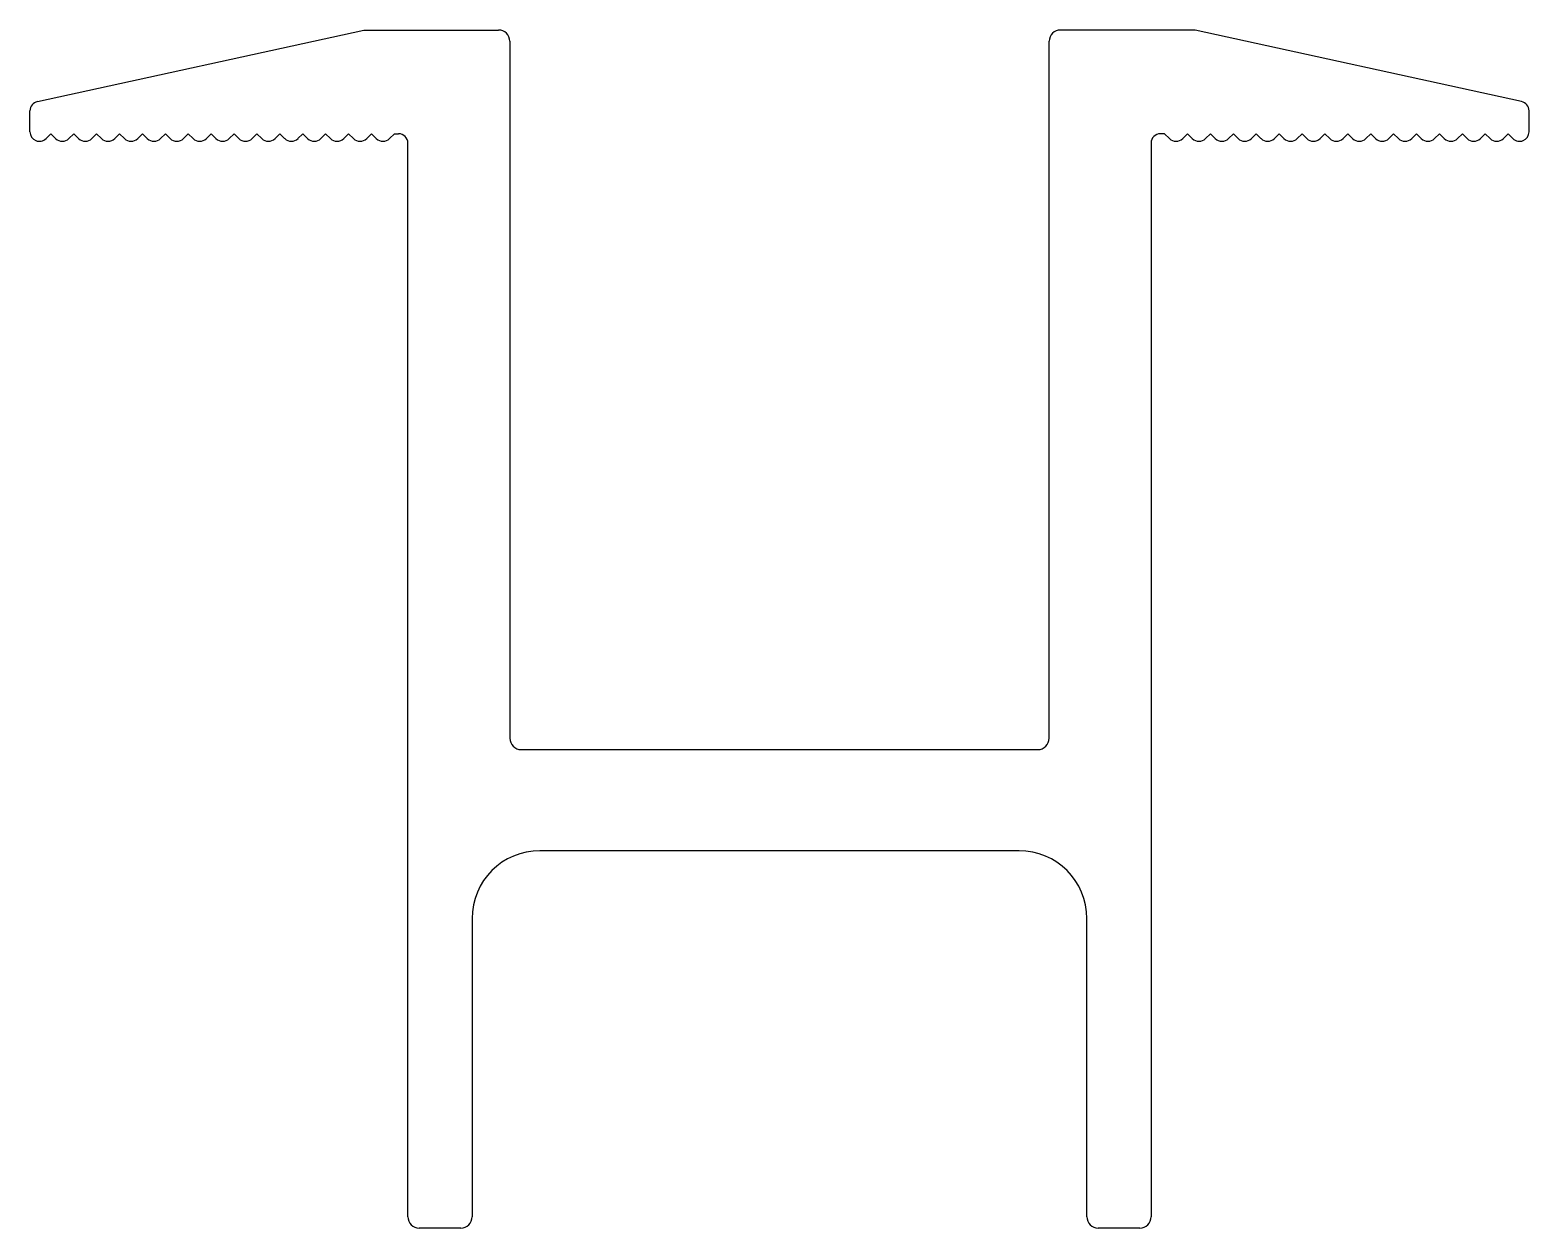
# Model space of a CAD drawing. Extents: x 1519.5 to 1559.2, y 1701 to 1732.8.
import ezdxf

# ---------------------------------------------------------------- set-up
doc = ezdxf.new("R2010")
doc.units = 0
doc.layers.get('0').update_dxf_attribs({"linetype": 'CONTINUOUS'})

msp = doc.modelspace()

# ---------------------------------------------------------------- linework, layer by layer
for p, q in [((1519.677, 1730.87), (1528.333, 1732.768)), ((1528.333, 1732.768), (1531.9, 1732.768)), ((1550.368, 1732.768), (1546.8, 1732.768)), ((1559.024, 1730.87), (1550.368, 1732.768)), ((1532.2, 1732.468), (1532.2, 1713.998)), ((1546.5, 1713.998), (1546.5, 1732.468)), ((1519.48, 1730.068), (1519.48, 1730.626)), ((1559.22, 1730.068), (1559.22, 1730.626)), ((1519.907, 1729.892), (1520.034, 1730.018)), ((1520.161, 1729.892), (1520.034, 1730.018)), ((1520.514, 1729.892), (1520.641, 1730.018)), ((1520.768, 1729.892), (1520.641, 1730.018)), ((1521.121, 1729.892), (1521.248, 1730.018)), ((1521.375, 1729.892), (1521.248, 1730.018)), ((1521.728, 1729.892), (1521.855, 1730.018)), ((1521.982, 1729.892), (1521.855, 1730.018)), ((1522.336, 1729.892), (1522.462, 1730.018)), ((1522.589, 1729.892), (1522.462, 1730.018)), ((1522.943, 1729.892), (1523.069, 1730.018)), ((1523.196, 1729.892), (1523.069, 1730.018)), ((1523.55, 1729.892), (1523.677, 1730.018)), ((1523.803, 1729.892), (1523.677, 1730.018)), ((1524.157, 1729.892), (1524.284, 1730.018)), ((1524.41, 1729.892), (1524.284, 1730.018)), ((1524.764, 1729.892), (1524.891, 1730.018)), ((1525.018, 1729.892), (1524.891, 1730.018)), ((1525.371, 1729.892), (1525.498, 1730.018)), ((1525.625, 1729.892), (1525.498, 1730.018)), ((1525.978, 1729.892), (1526.105, 1730.018)), ((1526.232, 1729.892), (1526.105, 1730.018)), ((1526.585, 1729.892), (1526.712, 1730.018)), ((1526.839, 1729.892), (1526.712, 1730.018)), ((1527.192, 1729.892), (1527.319, 1730.018)), ((1527.446, 1729.892), (1527.319, 1730.018)), ((1527.8, 1729.892), (1527.926, 1730.018)), ((1528.053, 1729.892), (1527.926, 1730.018)), ((1528.407, 1729.892), (1528.533, 1730.018)), ((1528.66, 1729.892), (1528.533, 1730.018)), ((1529.014, 1729.892), (1529.141, 1730.018)), ((1529.141, 1730.018), (1529.25, 1730.018)), ((1549.56, 1730.018), (1549.45, 1730.018)), ((1549.687, 1729.892), (1549.56, 1730.018)), ((1550.041, 1729.892), (1550.167, 1730.018)), ((1550.294, 1729.892), (1550.167, 1730.018)), ((1550.648, 1729.892), (1550.774, 1730.018)), ((1550.901, 1729.892), (1550.774, 1730.018)), ((1551.255, 1729.892), (1551.382, 1730.018)), ((1551.508, 1729.892), (1551.382, 1730.018)), ((1551.862, 1729.892), (1551.989, 1730.018)), ((1552.115, 1729.892), (1551.989, 1730.018)), ((1552.469, 1729.892), (1552.596, 1730.018)), ((1552.722, 1729.892), (1552.596, 1730.018)), ((1553.076, 1729.892), (1553.203, 1730.018)), ((1553.33, 1729.892), (1553.203, 1730.018)), ((1553.683, 1729.892), (1553.81, 1730.018)), ((1553.937, 1729.892), (1553.81, 1730.018)), ((1554.29, 1729.892), (1554.417, 1730.018)), ((1554.544, 1729.892), (1554.417, 1730.018)), ((1554.897, 1729.892), (1555.024, 1730.018)), ((1555.151, 1729.892), (1555.024, 1730.018)), ((1555.504, 1729.892), (1555.631, 1730.018)), ((1555.758, 1729.892), (1555.631, 1730.018)), ((1556.112, 1729.892), (1556.238, 1730.018)), ((1556.365, 1729.892), (1556.238, 1730.018)), ((1556.719, 1729.892), (1556.845, 1730.018)), ((1556.972, 1729.892), (1556.845, 1730.018)), ((1557.326, 1729.892), (1557.453, 1730.018)), ((1557.579, 1729.892), (1557.453, 1730.018)), ((1557.933, 1729.892), (1558.06, 1730.018)), ((1558.186, 1729.892), (1558.06, 1730.018)), ((1558.54, 1729.892), (1558.667, 1730.018)), ((1558.794, 1729.892), (1558.667, 1730.018)), ((1529.5, 1701.318), (1529.5, 1729.768)), ((1549.2, 1729.768), (1549.2, 1701.318)), ((1532.5, 1713.698), (1546.2, 1713.698)), ((1545.7, 1711.018), (1533, 1711.018)), ((1531.2, 1709.218), (1531.2, 1701.318)), ((1547.5, 1701.318), (1547.5, 1709.218)), ((1530.9, 1701.018), (1529.8, 1701.018)), ((1548.9, 1701.018), (1547.8, 1701.018))]:
    msp.add_line(p, q)
for centre, radius, start, end in [((1531.9, 1732.468), 0.3, 0, 90), ((1546.8, 1732.468), 0.3, 90, 180), ((1519.73, 1730.626), 0.25, 102.3691, 180), ((1558.97, 1730.626), 0.25, 0, 77.6309), ((1519.73, 1730.068), 0.25, 180, 315), ((1520.337, 1730.068), 0.25, 225, 315), ((1520.945, 1730.068), 0.25, 225, 315), ((1521.552, 1730.068), 0.25, 225, 315), ((1522.159, 1730.068), 0.25, 225, 315), ((1522.766, 1730.068), 0.25, 225, 315), ((1523.373, 1730.068), 0.25, 225, 315), ((1523.98, 1730.068), 0.25, 225, 315), ((1524.587, 1730.068), 0.25, 225, 315), ((1525.194, 1730.068), 0.25, 225, 315), ((1525.801, 1730.068), 0.25, 225, 315), ((1526.409, 1730.068), 0.25, 225, 315), ((1527.016, 1730.068), 0.25, 225, 315), ((1527.623, 1730.068), 0.25, 225, 315), ((1528.23, 1730.068), 0.25, 225, 315), ((1528.837, 1730.068), 0.25, 225, 315), ((1529.25, 1729.768), 0.25, 0, 90), ((1549.45, 1729.768), 0.25, 90, 180), ((1549.864, 1730.068), 0.25, 225, 315), ((1550.471, 1730.068), 0.25, 225, 315), ((1551.078, 1730.068), 0.25, 225, 315), ((1551.685, 1730.068), 0.25, 225, 315), ((1552.292, 1730.068), 0.25, 225, 315), ((1552.899, 1730.068), 0.25, 225, 315), ((1553.506, 1730.068), 0.25, 225, 315), ((1554.113, 1730.068), 0.25, 225, 315), ((1554.721, 1730.068), 0.25, 225, 315), ((1555.328, 1730.068), 0.25, 225, 315), ((1555.935, 1730.068), 0.25, 225, 315), ((1556.542, 1730.068), 0.25, 225, 315), ((1557.149, 1730.068), 0.25, 225, 315), ((1557.756, 1730.068), 0.25, 225, 315), ((1558.363, 1730.068), 0.25, 225, 315), ((1558.97, 1730.068), 0.25, 225, 360), ((1532.5, 1713.998), 0.3, 180, 270), ((1546.2, 1713.998), 0.3, 270, 0), ((1533, 1709.218), 1.8, 90, 180), ((1545.7, 1709.218), 1.8, 0, 90), ((1529.8, 1701.318), 0.3, 180, 270), ((1530.9, 1701.318), 0.3, 270, 360), ((1547.8, 1701.318), 0.3, 180, 270), ((1548.9, 1701.318), 0.3, 270, 360)]:
    msp.add_arc(centre, radius, start, end)

doc.saveas('drawing.dxf')
